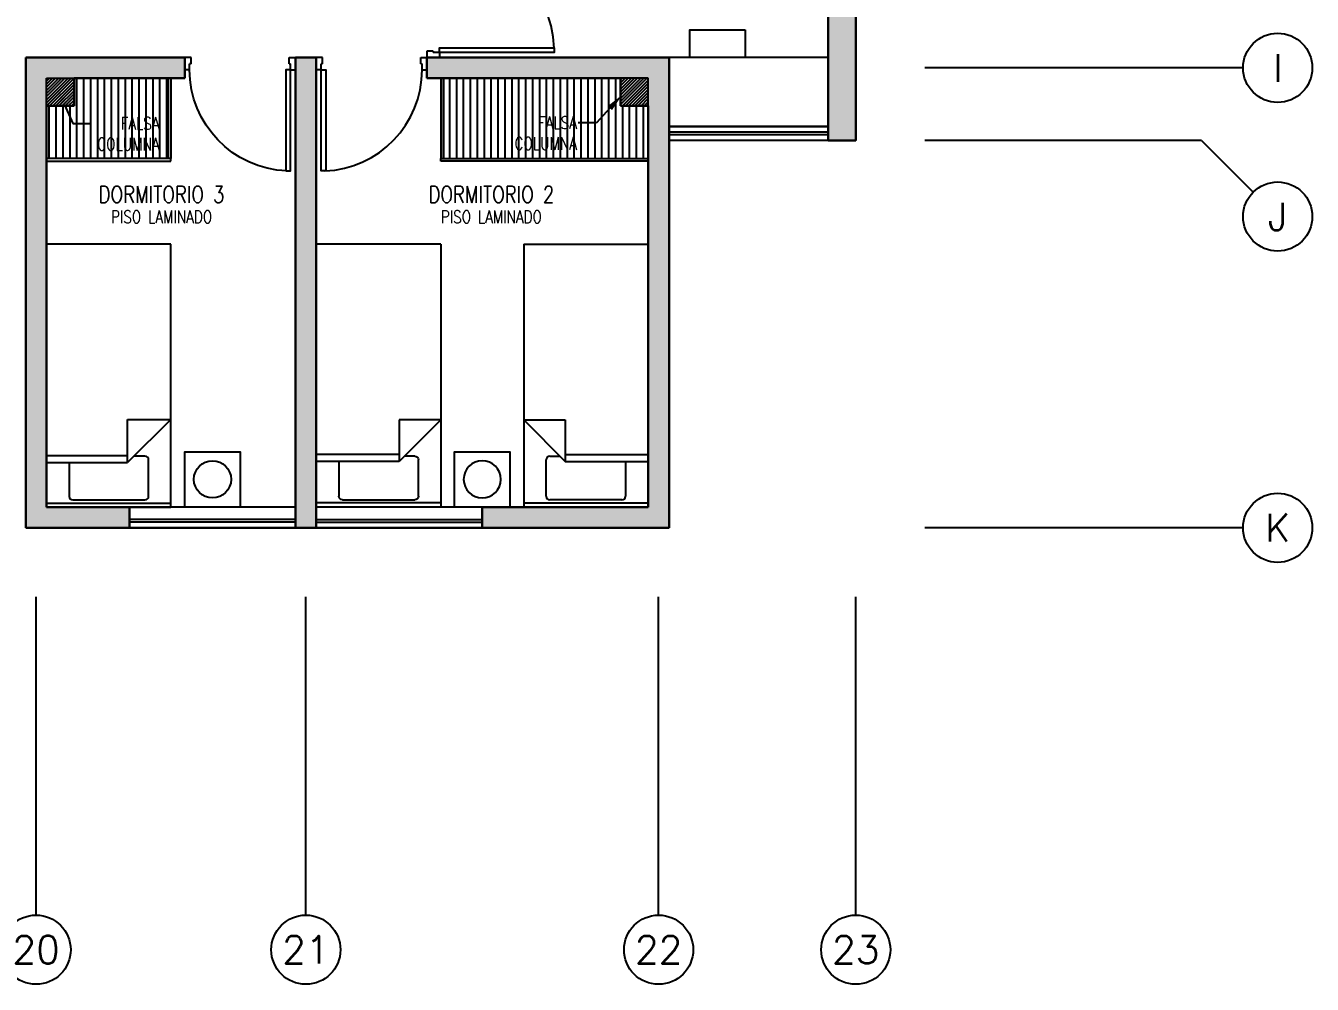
# Model space of a CAD drawing. Header units: millimetres. Extents: x 98 to 155, y -181 to 127.
# Drawn here: x 145.69 to 154.99, y 58.4 to 65.33 of the extents above; entities that cross this region are included whole.
import ezdxf
from ezdxf import colors
from ezdxf.entities.mleader import LeaderData, LeaderLine
from ezdxf.enums import TextEntityAlignment as Align
from ezdxf.math import Vec2, Vec3

# ---------------------------------------------------------------- set-up
doc = ezdxf.new("R2010")
doc.units = ezdxf.units.MM
doc.header["$LTSCALE"] = 15
for name, pattern in [('HIDDEN2', [0.1875, 0.125, -0.0625]), ('PHANTOM', [63.5, 31.75, -6.35, 6.35, -6.35, 6.35, -6.35]), ('PHANTOM2', [1.25, 0.625, -0.125, 0.125, -0.125, 0.125, -0.125]), ('X-REF_DP_Arquitectura$0$HIDDEN', [0.375, 0.25, -0.125])]:
    doc.linetypes.add(name, pattern=pattern)
doc.layers.get('0').update_dxf_attribs({"color": 250})
for name, color, linetype in [('A-COTAS EXT', 250, 'Continuous'), ('A-EJES', 250, 'PHANTOM'), ('A-HATCH', 250, 'Continuous'), ('A-MOBILIARIO', 250, 'Continuous'), ('A-MURO BAJO', 250, 'Continuous'), ('A-TEXTO-ACABADO PISO', 250, 'Continuous'), ('A_50_TextoAmbiente', 252, 'Continuous'), ('A_50_TextoIndicaciones', 250, 'Continuous'), ('A_50_Vigas', 250, 'X-REF_DP_Arquitectura$0$HIDDEN'), ('A_60_HatchEstructuras', 250, 'Continuous'), ('DLP_MOBILIARIO FIJO', 250, 'Continuous')]:
    doc.layers.add(name, color=color, linetype=linetype)
doc.layers.add('A-MUROS', color=252, linetype='Continuous', lineweight=30)
doc.layers.add('A_20_Estructuras', color=250, linetype='Continuous', lineweight=18)
doc.styles.add('ROMANS', font='romans.shx', dxfattribs={"width": 0.8})

# ---------------------------------------------------------------- blocks, each defined once
blk = doc.blocks.new('EF-P2-P4')
at = {"layer": 'A_60_HatchEstructuras'}
h = blk.add_hatch(color=256, dxfattribs=at)
h.dxf.hatch_style = 1
h.paths.add_polyline_path([(45.75, -8.35), (45.6032, -8.35), (45.6, -8.35), (45.6, -9.4), (44.25, -9.4), (44.25, -7.8), (44.05, -7.8), (44.05, -9.4), (43.6, -9.4), (43.6, -9.55), (45.75, -9.55)], flags=17)
h.paths.add_polyline_path([(45.75, -7), (48.5, -7), (48.5, -11.05), (48.7, -11.05), (48.7, -2.8), (48.5, -2.8), (48.5, -6.85), (45.75, -6.85), (45.75, -6.25), (45.6, -6.25), (45.6, -6.85), (42.85, -6.85), (42.85, -4.3), (42.7, -4.3), (42.7, -6.85), (39.8499, -6.85), (39.8499, -7), (42.7, -7), (42.7, -9.55), (42.85, -9.55), (42.85, -7), (45.6, -7), (45.6, -7.6), (45.75, -7.6)])
h.paths.add_polyline_path([(45.75, -4.3), (43.6, -4.3), (43.6, -4.45), (44.05, -4.45), (44.05, -6.05), (44.25, -6.05), (44.25, -4.45), (45.6, -4.45), (45.6, -5.5), (45.75, -5.5)], flags=17)
h = blk.add_hatch(color=256, dxfattribs=at)
h.dxf.hatch_style = 1
h.paths.add_polyline_path([(42.85, -10.6), (43.85, -10.6), (43.85, -10.45), (42.7, -10.45), (42.7, -13.85), (43.45, -13.85), (43.45, -13.7), (42.85, -13.7)])
h.paths.add_polyline_path([(44.8, -10.45), (44.65, -10.45), (44.65, -13.85), (44.8, -13.85)])
h.paths.add_polyline_path([(47.35, -10.45), (45.6, -10.45), (45.6, -10.6), (47.2, -10.6), (47.2, -13.7), (46, -13.7), (46, -13.85), (47.35, -13.85)])
at = {"layer": 'A_20_Estructuras'}
for points in [[(45.75, -7), (48.5, -7), (48.5, -11.05), (48.7, -11.05), (48.7, -2.8), (48.5, -2.8), (48.5, -6.85), (45.75, -6.85), (45.75, -6.25), (45.6, -6.25), (45.6, -6.85), (42.85, -6.85), (42.85, -4.3), (42.7, -4.3), (42.7, -6.85), (39.8499, -6.85), (39.8499, -7), (42.7, -7), (42.7, -9.55), (42.85, -9.55), (42.85, -7), (45.6, -7), (45.6, -7.6), (45.75, -7.6)], [(42.85, -10.6), (43.85, -10.6), (43.85, -10.45), (42.7, -10.45), (42.7, -13.85), (43.45, -13.85), (43.45, -13.7), (42.85, -13.7)], [(44.8, -10.45), (44.65, -10.45), (44.65, -13.85), (44.8, -13.85)], [(47.35, -10.45), (45.6, -10.45), (45.6, -10.6), (47.2, -10.6), (47.2, -13.7), (46, -13.7), (46, -13.85), (47.35, -13.85)]]:
    blk.add_lwpolyline(points, close=True, dxfattribs=at)
at = {"layer": 'A_50_Vigas'}
for p, q in [((48.5, -11.05), (47.35, -11.05)), ((43.45, -13.85), (44.65, -13.85)), ((44.8, -13.85), (46, -13.85))]:
    blk.add_line(p, q, dxfattribs=at)
blk = doc.blocks.new('A$C77AB7FBD')
at = {"linetype": 'Continuous'}
for p, q in [((0, 0), (0, 1.9)), ((0.9, 1.9), (0, 1.9)), ((0.9, 1.87), (0, 1.87)), ((0.9, 0), (0.9, 1.9)), ((0.164, 1.57), (0.164, 1.8219)), ((0.1908, 1.8487), (0.7119, 1.8487)), ((0.7386, 1.8219), (0.7386, 1.5585)), ((0.6, 1.57), (0, 1.57)), ((0.6, 1.52), (0, 1.52)), ((0.6, 1.27), (0.6, 1.57)), ((0.9, 1.27), (0.6, 1.57)), ((0.7119, 1.5317), (0.6383, 1.5317)), ((0.9, 1.27), (0.6, 1.27)), ((0.9, 0), (0, 0))]:
    blk.add_line(p, q, dxfattribs=at)
for centre, start, end in [((0.1908, 1.8219), 90, 180), ((0.7119, 1.8219), 0, 90), ((0.7119, 1.5585), 270, 0)]:
    blk.add_arc(centre, 0.0267, start, end, dxfattribs=at)
blk = doc.blocks.new('A$C2EBA15F5')
blk.add_lwpolyline([(0, 0.4), (0, 0), (0.4, 0), (0.4, 0.4)], close=True)
blk.add_circle((0.2, 0.2), 0.1344)
blk = doc.blocks.new('CAMA PROYECCION')
for p, q in [((37.495, 40.6423, 0), (37.495, 38.771, 0)), ((38.3949, 40.6423, 0), (37.495, 40.6423, 0)), ((38.3949, 38.771, 0), (38.3949, 40.6423, 0)), ((38.0806, 39.3741, 0), (38.3949, 39.3741, 0)), ((38.3949, 39.3741, 0), (38.0806, 39.0644, 0)), ((38.0806, 39.0644, 0), (38.0806, 39.3741, 0)), ((38.0806, 39.1133, 0), (37.495, 39.1133, 0)), ((37.495, 39.0644, 0), (38.0806, 39.0644, 0)), ((37.659, 39.0644, 0), (37.659, 38.8203, 0)), ((38.2069, 39.1106, 0), (38.1275, 39.1106, 0)), ((38.2336, 38.8203, 0), (38.2336, 39.0838, 0)), ((37.495, 38.7423, 0), (37.495, 38.9974, 0)), ((38.3949, 38.7423, 0), (38.3949, 38.9974, 0)), ((37.6857, 38.7936, 0), (38.2069, 38.7936, 0)), ((37.495, 38.771, 0), (38.3949, 38.771, 0)), ((37.495, 38.7423, 0), (38.3949, 38.7423, 0))]:
    blk.add_line(p, q)
at = {"elevation": 0}
blk.add_lwpolyline([(38.495, 38.7423), (38.495, 39.1423), (38.895, 39.1423), (38.895, 38.7423)], close=True, dxfattribs=at)
blk.add_circle((38.695, 38.9423, 0), 0.1344)
for centre, start, end in [((38.2069, 39.0838, 0), 0, 90), ((37.6857, 38.8203, 0), 180, 270), ((38.2069, 38.8203, 0), 270, 0)]:
    blk.add_arc(centre, 0.0267, start, end)
blk = doc.blocks.new('*U144')
for p, q in [((0.01, 0.755), (0.01, 0.8)), ((0.055, 0.755), (0.01, 0.755)), ((0.1, 0.765), (0.055, 0.765)), ((0.055, 0.755), (0.055, 0.765)), ((0.1, 0.765), (0.1, 0.8)), ((0.055, 0.045), (0.01, 0.045)), ((0.01, 0.045), (0.01, 0)), ((0.055, 0.045), (0.055, 0.035)), ((0.1, 0.035), (0.055, 0.035)), ((0.1, 0.035), (0.1, 0))]:
    blk.add_line(p, q)
blk.add_lwpolyline([(0.83, 0.07), (0.83, 0.035), (0.1, 0.035), (0.1, 0.07)], close=True)
at = {"linetype": 'HIDDEN2'}
blk.add_arc((0.0996, 0.034), 0.731, 2.23015, 89.96723, dxfattribs=at)
blk = doc.blocks.new('*U145')
for p, q in [((0.01, 0.855), (0.01, 0.9)), ((0.055, 0.855), (0.01, 0.855)), ((0.1, 0.865), (0.055, 0.865)), ((0.055, 0.855), (0.055, 0.865)), ((0.1, 0.865), (0.1, 0.9)), ((0.055, 0.045), (0.01, 0.045)), ((0.01, 0.045), (0.01, 0)), ((0.055, 0.045), (0.055, 0.035)), ((0.1, 0.035), (0.055, 0.035)), ((0.1, 0.035), (0.1, 0))]:
    blk.add_line(p, q)
blk.add_lwpolyline([(0.93, 0.07), (0.93, 0.035), (0.1, 0.035), (0.1, 0.07)], close=True)
at = {"linetype": 'HIDDEN2'}
blk.add_arc((0.0995, 0.0339), 0.8311, 2.23015, 89.96723, dxfattribs=at)
blk = doc.blocks.new('Ejes_Torre C')
at = {"layer": 'A-COTAS EXT'}
blk.add_line((52.55, 2.8), (52.9232, 2.4268), dxfattribs=at)
at = {"layer": 'A-EJES', "linetype": 'PHANTOM2'}
for points in [[(52.85, 3.325), (50.55, 3.325)], [(52.55, 2.8), (50.55, 2.8)], [(52.85, 0), (50.55, 0)], [(44.125, -2.8), (44.125, -0.5)], [(46.075, -2.8), (46.075, -0.5)], [(48.625, -2.8), (48.625, -0.5)], [(50.05, -2.8), (50.05, -0.5)]]:
    blk.add_lwpolyline(points, dxfattribs=at)
at = {"layer": 'A-EJES', "linetype": 'Continuous'}
for centre in [(53.1, 3.325), (53.1, 2.25), (53.1, 0), (44.125, -3.05), (46.075, -3.05), (48.625, -3.05), (50.05, -3.05)]:
    blk.add_circle(centre, 0.25, dxfattribs=at)
at = {"layer": 'A-EJES', "linetype": 'Continuous', "style": 'ROMANS'}
for s, p in [('I', (53.1, 3.325)), ('J', (53.1, 2.25)), ('K', (53.1, 0))]:
    blk.add_text(s, height=0.2, rotation=0, dxfattribs=at).set_placement(p, align=Align.MIDDLE_CENTER)
for s, p in [('20', (44.125, -3.05)), ('21', (46.075, -3.05)), ('22', (48.625, -3.05)), ('23', (50.05, -3.05))]:
    blk.add_text(s, height=0.2, dxfattribs=at).set_placement(p, align=Align.MIDDLE_CENTER)

msp = doc.modelspace()

# ---------------------------------------------------------------- hatches: boundary and pattern name
at = {"layer": 'A-HATCH'}
h = msp.add_hatch(dxfattribs=at)
h.set_pattern_fill('ANSI31', color=256, scale=0.005)
h.set_pattern_definition([(45, (49.000704, 60.454965), (-0.0112253202, 0.0112253202), [])])
h.paths.add_polyline_path([(145.8417, 64.7549), (146.0417, 64.7549), (146.0417, 64.9549), (145.8417, 64.9549)])
h = msp.add_hatch(dxfattribs=at)
h.set_pattern_fill('ANSI31', color=256, scale=0.005)
h.set_pattern_definition([(45, (51.59167, 60.454965), (-0.0112253202, 0.0112253202), [])])
h.paths.add_polyline_path([(150.1917, 64.7549), (149.9917, 64.7549), (149.9917, 64.9549), (150.1917, 64.9549)])
at = {"layer": 'DLP_MOBILIARIO FIJO'}
h = msp.add_hatch(dxfattribs=at)
h.set_pattern_fill('_USER', color=256, scale=0.05, angle=270, pattern_type=0)
h.set_pattern_definition([(270, (36.61167, 97.88493), (0.05, -9e-18), [])])
h.paths.add_polyline_path([(145.8417, 64.3749), (146.7217, 64.3749), (146.7217, 64.9549), (146.0417, 64.9549), (146.0417, 64.7549), (145.8417, 64.7549)])
h = msp.add_hatch(dxfattribs=at)
h.set_pattern_fill('_USER', color=256, scale=0.05, angle=270, pattern_type=0)
h.set_pattern_definition([(270, (-9440.793185, -4876.71085), (0.05, -9e-18), [])])
h.paths.add_polyline_path([(150.1917, 64.3749), (150.1917, 64.7549), (149.9917, 64.7549), (149.9917, 64.9549), (148.7117, 64.9549), (148.7117, 64.3749)])

# ---------------------------------------------------------------- linework, layer by layer
at = {"layer": 'A-MOBILIARIO'}
for points in [[(150.8917, 65.3049), (150.8917, 65.1049), (150.4917, 65.1049), (150.4917, 65.3049)], [(150.3417, 65.105), (150.3417, 64.605), (151.4917, 64.605), (151.4917, 65.105)]]:
    msp.add_lwpolyline(points, close=True, dxfattribs=at)
at = {"layer": 'A-MURO BAJO'}
for p, q in [((151.4917, 64.6049), (150.3417, 64.6049)), ((151.4917, 64.5049), (150.3417, 64.5049)), ((147.6417, 61.8549), (146.4417, 61.8549)), ((148.9917, 61.8549), (147.7917, 61.8549)), ((147.6417, 61.7049), (146.4417, 61.7049)), ((148.9917, 61.7049), (147.7917, 61.7049))]:
    msp.add_line(p, q, dxfattribs=at)
at = {"layer": 'A-MUROS'}
for p, q in [((145.6917, 65.1049), (146.8417, 65.1049)), ((145.6917, 65.1049), (145.6917, 61.7049)), ((146.8417, 65.1049), (146.8417, 64.9549)), ((147.6417, 65.1049), (147.7917, 65.1049)), ((147.6417, 65.1049), (147.6417, 61.7049)), ((147.7917, 65.1049), (147.7917, 61.7049)), ((148.5917, 65.1049), (150.3417, 65.1049)), ((148.5917, 65.1049), (148.5917, 64.9549)), ((150.3417, 65.1049), (150.3417, 61.7049)), ((146.0417, 64.9549), (146.8417, 64.9549)), ((146.0417, 64.9549), (146.0417, 64.7549)), ((148.5917, 64.9549), (149.9917, 64.9549)), ((149.9917, 64.9549), (149.9917, 64.7549)), ((145.8417, 64.7549), (145.8417, 61.8549)), ((146.0417, 64.7549), (145.8417, 64.7549)), ((149.9917, 64.7549), (150.1917, 64.7549)), ((150.1917, 64.7549), (150.1917, 61.8549)), ((145.8417, 61.8549), (146.4417, 61.8549)), ((146.4417, 61.8549), (146.4417, 61.7049)), ((148.9917, 61.8549), (150.1917, 61.8549)), ((148.9917, 61.8549), (148.9917, 61.7049)), ((145.6917, 61.7049), (146.4417, 61.7049)), ((147.6417, 61.7049), (147.7917, 61.7049)), ((148.9917, 61.7049), (150.3417, 61.7049))]:
    msp.add_line(p, q, dxfattribs=at)
at = {"layer": 'A-MUROS', "elevation": 0}
msp.add_lwpolyline([(148.7417, 68.7049), (151.4917, 68.7049), (151.4917, 72.7549), (151.6917, 72.7549), (151.6917, 64.5049), (151.4917, 64.505), (151.4917, 68.5549), (148.7417, 68.5549)], dxfattribs=at)
at = {"layer": 'DLP_MOBILIARIO FIJO'}
for p, q in [((151.4917, 64.5649), (150.3417, 64.5649)), ((151.4917, 64.5449), (150.3417, 64.5449)), ((147.6417, 61.7649), (146.4417, 61.7649)), ((147.7917, 61.7649), (148.9917, 61.7649)), ((147.6417, 61.7449), (146.4417, 61.7449)), ((147.7917, 61.7449), (148.9917, 61.7449))]:
    msp.add_line(p, q, dxfattribs=at)
for points in [[(145.8417, 64.9549), (146.7217, 64.9549), (146.7217, 64.3749), (145.8417, 64.3749)], [(150.1917, 64.9549), (148.7117, 64.9549), (148.7117, 64.3749), (150.1917, 64.3749)]]:
    msp.add_lwpolyline(points, close=True, dxfattribs=at)
at = {"layer": 'DLP_MOBILIARIO FIJO', "elevation": 0}
for points in [[(146.7217, 64.9549), (146.7417, 64.9549), (146.7417, 64.3749), (146.7217, 64.3749)], [(148.7117, 64.9549), (148.6917, 64.9549), (148.6917, 64.3749), (148.7117, 64.3749)], [(146.7417, 64.3549), (146.7417, 64.3749), (145.8417, 64.3749), (145.8417, 64.3549)], [(148.6917, 64.3549), (148.6917, 64.3749), (150.1917, 64.3749), (150.1917, 64.3549)]]:
    msp.add_lwpolyline(points, close=True, dxfattribs=at)

# ---------------------------------------------------------------- block references
msp.add_blockref('EF-P2-P4', (102.9917, 75.5547))
at = {"layer": 'A-EJES'}
msp.add_blockref('Ejes_Torre C', (101.6417, 61.7049), dxfattribs=at)
at = {"layer": 'A-MOBILIARIO'}
for name, p in [('*U145', (148.5817, 65.1049)), ('CAMA PROYECCION', (108.3467, 23.1126, 0))]:
    msp.add_blockref(name, p, dxfattribs=at)
at = {"layer": 'A-MOBILIARIO', "xscale": -1}
for name, p, rotation in [('*U144', (147.6417, 65.1149), 90), ('A$C77AB7FBD', (147.7917, 63.7549), 180)]:
    msp.add_blockref(name, p, dxfattribs=dict(at, rotation=rotation))
at = {"layer": 'A-MOBILIARIO'}
for name, p, rotation in [('*U144', (147.7917, 65.1149), 270), ('A$C77AB7FBD', (150.1917, 63.7549), 180)]:
    msp.add_blockref(name, p, dxfattribs=dict(at, rotation=rotation))
at = {"layer": 'A-MOBILIARIO', "extrusion": (0, 0, -1), "zscale": -1, "rotation": 180}
msp.add_blockref('A$C2EBA15F5', (-148.7917, 62.2549), dxfattribs=at)

# ---------------------------------------------------------------- texts
at = {"layer": 'A-TEXTO-ACABADO PISO', "char_height": 0.09, "attachment_point": 2, "rotation": 359.99998, "style": 'ROMANS'}
for insert in [(146.6735, 63.9981), (149.0575, 63.9981)]:
    msp.add_mtext_dynamic_manual_height_columns('PISO LAMINADO', width=1.20225, gutter_width=12.5, heights=[0], dxfattribs=dict(at, insert=insert))
at = {"layer": 'A_50_TextoAmbiente', "style": 'ROMANS', "width": 0.8}
for s, p in [('DORMITORIO 3', (146.6733, 64.055)), ('DORMITORIO 2', (149.0576, 64.055))]:
    msp.add_text(s, height=0.12, dxfattribs=at).set_placement(p, align=Align.CENTER)

# ---------------------------------------------------------------- leaders
at = {"layer": 'A_50_TextoIndicaciones'}
ml = msp.add_multileader_mtext('Standard', dxfattribs=at)
ml.set_content('FALSA COLUMNA', color=256, style='ROMANS')
ml.set_leader_properties(color=7)
ml.build(insert=Vec2(0, 0))
ml.multileader.update_dxf_attribs({"dogleg_length": 1.3073, "arrow_head_size": 0.13, "scale": 0.1})
ctx = ml.context
ctx.base_point, ctx.scale, ctx.char_height, ctx.arrow_head_size, ctx.landing_gap_size, ctx.plane_origin = Vec3(146.1617, 64.6283), 0.1, 0.09, 0.13, 0.01, Vec3(146.8831, 63.645)
ctx.text_align_type = 2
notes = []
notes.append((ctx, [(1, (1, 1, 0), (146.031, 64.6283), (1, 0), 0.1307, [(0, [(145.9199, 64.8804)], 0, [])])]))
ctx.mtext.insert, ctx.mtext.width, ctx.mtext.defined_height, ctx.mtext.alignment, ctx.mtext.flow_direction = Vec3(146.6586, 64.6733), 0.532149, 0.5349, 3, 5
ml = msp.add_multileader_mtext('Standard', dxfattribs=at)
ml.set_content('FALSA COLUMNA', color=256, style='ROMANS')
ml.set_leader_properties(color=7)
ml.build(insert=Vec2(0, 0))
ml.multileader.update_dxf_attribs({"dogleg_length": 1.3073, "arrow_head_size": 0.13, "scale": 0.1})
ctx = ml.context
ctx.base_point, ctx.scale, ctx.char_height, ctx.arrow_head_size, ctx.landing_gap_size, ctx.plane_origin = Vec3(149.1789, 64.633), 0.1, 0.09, 0.13, 0.01, Vec3(149.9003, 63.6497)
ctx.text_align_type = 2
notes.append((ctx, [(0, (1, 1, 0), (149.8165, 64.633), (-1, 0), 0.1307, [(0, [(150.0025, 64.834)], 0, [])])]))
ctx.mtext.insert, ctx.mtext.width, ctx.mtext.defined_height, ctx.mtext.alignment, ctx.mtext.flow_direction = Vec3(149.6758, 64.678), 0.532149, 0.5349, 3, 5
for ctx, leaders in notes:
    for number, flags, end, landing, length, lines in leaders:
        leader = LeaderData()
        leader.index, (leader.has_last_leader_line, leader.has_dogleg_vector, leader.attachment_direction) = number, flags
        leader.last_leader_point, leader.dogleg_vector, leader.dogleg_length = Vec3(end), Vec3(landing), length
        for number, points, colour, breaks in lines:
            line = LeaderLine()
            line.index, line.vertices, line.color, line.breaks = number, Vec3.list(points), colors.encode_raw_color(colour), breaks
            leader.lines.append(line)
        ctx.leaders.append(leader)

doc.saveas('drawing.dxf')
